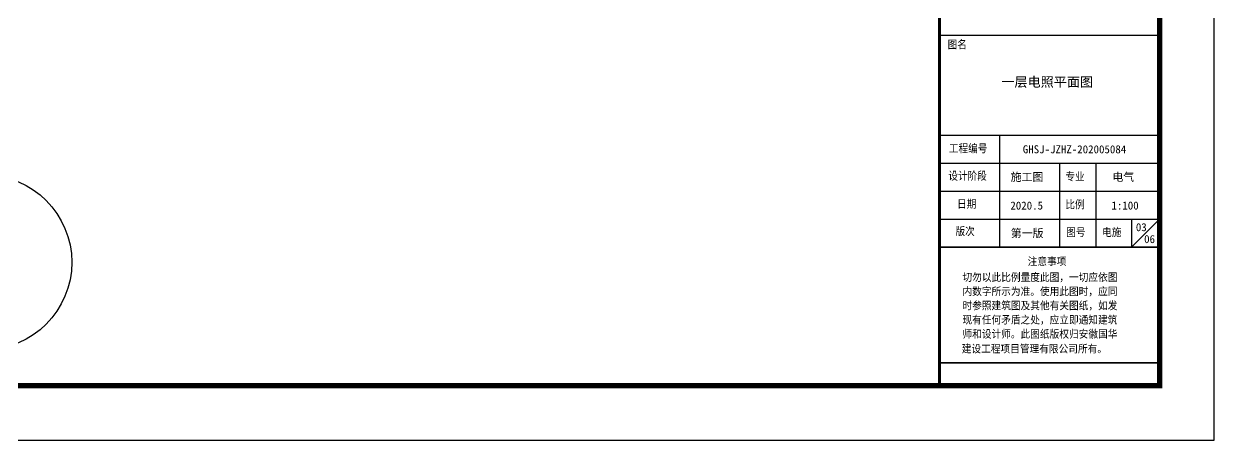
# Model space of a CAD drawing. Extents: x 1162612 to 1711260, y -157368 to 197905.
# Drawn here: x 1660920 to 1693643, y 41451 to 52903 of the extents above; entities that cross this region are included whole.
import ezdxf

# ---------------------------------------------------------------- set-up
doc = ezdxf.new("R2010")
doc.units = 0
doc.header["$LTSCALE"] = 1000
doc.header["$MEASUREMENT"] = 0
for name, color, linetype in [('1', 7, 'CONTINUOUS'), ('DIM_SYMB', 3, 'CONTINUOUS'), ('PP-PM-TK', 7, 'CONTINUOUS'), ('PUB_TEXT', 7, 'CONTINUOUS'), ('PUB_TITLE', 4, 'CONTINUOUS')]:
    doc.layers.add(name, color=color, linetype=linetype)
doc.styles.add('-黑体', font='simhei.ttf', dxfattribs={"width": 0.8})
doc.styles.add('TQ', font='txt.shx', dxfattribs={"width": 0.8, "bigfont": 'hztxt.shx'})

msp = doc.modelspace()

# ---------------------------------------------------------------- linework, layer by layer
at = {"layer": '1'}
msp.add_line((1686093, 52592), (1692143, 52592), dxfattribs=at)
at = {"layer": '1', "color": 4}
for p, q in [((1686093, 49842), (1692143, 49842)), ((1687743, 49842), (1687743, 46762)), ((1686093, 49072), (1692143, 49072)), ((1689393, 49072), (1689393, 46762)), ((1690388, 49072), (1690388, 46762)), ((1686093, 48302), (1692143, 48302)), ((1686093, 47532), (1692143, 47532)), ((1692143, 47532), (1691373, 46762)), ((1691373, 47532), (1691373, 46762))]:
    msp.add_line(p, q, dxfattribs=at)
at = {"layer": '1', "color": 4, "const_width": 44}
msp.add_lwpolyline([(1686093, 46762), (1692143, 46762)], dxfattribs=at)
at = {"layer": 'DIM_SYMB'}
msp.add_circle((1659839, 46343), 2400, dxfattribs=at)
at = {"layer": 'PP-PM-TK', "color": 4}
for points, const_width in [([(1686093, 102951), (1686093, 42951)], 77), ([(1686093, 43580), (1692143, 43580)], 44)]:
    msp.add_lwpolyline(points, dxfattribs=dict(at, const_width=const_width))
at = {"layer": 'PUB_TITLE'}
msp.add_lwpolyline([(1604543, 41451), (1693643, 41451), (1693643, 104451), (1604543, 104451)], close=True, dxfattribs=at)
at = {"layer": 'PUB_TITLE', "const_width": 150}
msp.add_lwpolyline([(1608293, 42951), (1692143, 42951), (1692143, 102951), (1608293, 102951)], close=True, dxfattribs=at)

# ---------------------------------------------------------------- texts
at = {"layer": 'PUB_TEXT', "color": 2, "style": 'TQ'}
for s, height, p in [('图名', 220, (1686317, 52204)), ('工程编号', 220, (1686351, 49346)), ('设计阶段', 220, (1686336, 48591)), ('专业', 220, (1689553, 48573)), ('日期', 220, (1686576, 47821)), ('比例', 220, (1689553, 47803)), ('版次', 220, (1686533, 47066)), ('图号', 220, (1689577, 47041)), ('电施', 220, (1690563, 47040)), ('注意事项', 213, (1688517, 46242)), ('切勿以此比例量度此图，一切应依图', 212.96, (1686724, 45806)), ('内数字所示为准。使用此图时，应同', 212.96, (1686724, 45417)), ('时参照建筑图及其他有关图纸，如发', 212.96, (1686724, 45027)), ('现有任何矛盾之处，应立即通知建筑', 212.96, (1686724, 44636)), ('师和设计师。此图纸版权归安徽国华', 212.96, (1686724, 44246)), ('建设工程项目管理有限公司所有。', 212.96, (1686704, 43840))]:
    msp.add_text(s, height=height, dxfattribs=at).set_placement(p)
at = {"layer": 'PUB_TITLE', "color": 6, "style": '-黑体'}
msp.add_text('一层电照平面图', height=264, dxfattribs=at).set_placement((1687793, 51173))
at = {"layer": 'PUB_TITLE', "color": 255, "style": '-黑体'}
for s, p in [('GHSJ-JZHZ-202005084', (1688382, 49342)), ('施工图', (1688048, 48580)), ('电气', (1690845, 48580)), ('2020.5', (1688040, 47794)), ('1:100', (1690819, 47795)), ('第一版', (1688052, 47033)), ('03', (1691490, 47199)), ('06', (1691717, 46873))]:
    msp.add_text(s, height=220, dxfattribs=at).set_placement(p)

doc.saveas('drawing.dxf')
